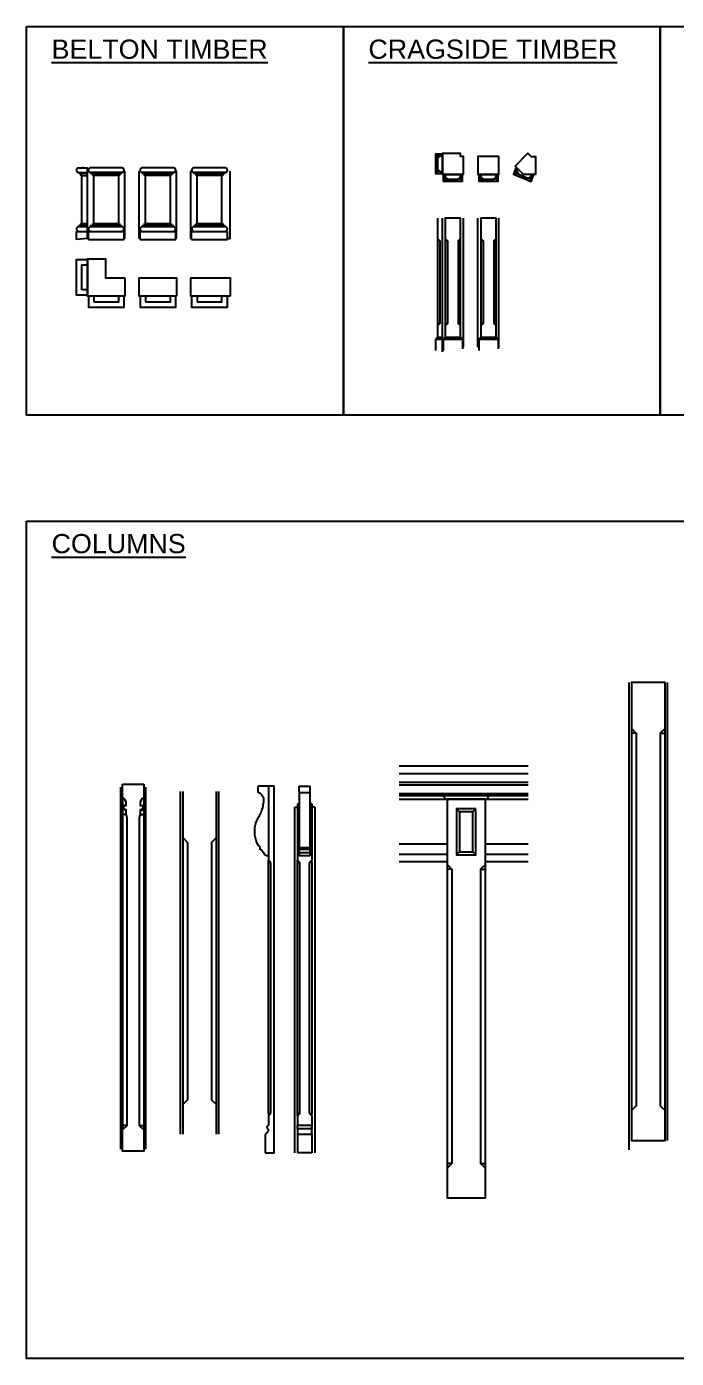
# Model space of a CAD drawing. Header units: millimetres. Extents: x -38686 to 870903, y -23218 to 232707.
# Drawn here: x 3559 to 6943, y 10326 to 17264 of the extents above; entities that cross this region are included whole.
import ezdxf

# ---------------------------------------------------------------- set-up
doc = ezdxf.new("R2010")
doc.units = ezdxf.units.MM
doc.header["$LTSCALE"] = 10
for name, color, linetype in [('18 - Ladder Beam', 6, 'Continuous'), ('40 - Detail Outline', 142, 'Continuous'), ('41 - Detail', 7, 'Continuous'), ('42 - Detail Hatch', 7, 'Continuous'), ('Orangery', 251, 'Continuous')]:
    doc.layers.add(name, color=color, linetype=linetype)
doc.styles.add('1-20', font='romans.shx', dxfattribs={"width": 0.8, "height": 35})

msp = doc.modelspace()

# ---------------------------------------------------------------- linework, layer by layer
at = {"color": 8, "ltscale": 0.5}
for p, q in [((3876.779, 16160.367), (3876.779, 16528.257)), ((4054.779, 16504.257), (3892.779, 16504.257)), ((3892.779, 16500.257), (4054.779, 16500.257)), ((4038.779, 16488.257), (3908.779, 16488.257)), ((4070.779, 16160.367), (4070.779, 16510.257)), ((4145.779, 16160.367), (4145.779, 16510.257)), ((4323.779, 16504.257), (4161.779, 16504.257)), ((4161.779, 16500.257), (4323.779, 16500.257)), ((4307.779, 16488.257), (4177.779, 16488.257)), ((4339.779, 16160.367), (4339.779, 16510.257)), ((4414.779, 16160.367), (4414.779, 16510.257)), ((4592.779, 16504.257), (4430.779, 16504.257)), ((4430.779, 16500.257), (4592.779, 16500.257)), ((4576.779, 16488.257), (4446.779, 16488.257)), ((4618.779, 16160.367), (4618.779, 16510.257)), ((3904.779, 16237.793), (4042.779, 16237.793)), ((3908.779, 16238.293), (4038.779, 16238.293)), ((4173.779, 16237.793), (4311.779, 16237.793)), ((4177.779, 16238.293), (4307.779, 16238.293)), ((4442.779, 16237.793), (4580.779, 16237.793)), ((4446.779, 16238.293), (4576.779, 16238.293)), ((3880.779, 16195.793), (4066.779, 16195.793)), ((4054.779, 16225.793), (3892.779, 16225.793)), ((3892.779, 16221.793), (4054.779, 16221.793)), ((3892.779, 16196.793), (4054.779, 16196.793)), ((4149.779, 16195.793), (4335.779, 16195.793)), ((4323.779, 16225.793), (4161.779, 16225.793)), ((4161.779, 16221.793), (4323.779, 16221.793)), ((4161.779, 16196.793), (4323.779, 16196.793)), ((4418.779, 16195.793), (4604.779, 16195.793)), ((4592.779, 16225.793), (4430.779, 16225.793)), ((4430.779, 16221.793), (4592.779, 16221.793)), ((4430.779, 16196.793), (4592.779, 16196.793)), ((3876.779, 16160.367), (3880.779, 16160.367)), ((4066.779, 16160.367), (4070.779, 16160.367)), ((4145.779, 16160.367), (4149.779, 16160.367)), ((4335.779, 16160.367), (4339.779, 16160.367)), ((4414.779, 16160.367), (4418.779, 16160.367)), ((4604.779, 16160.367), (4618.779, 16160.367))]:
    msp.add_line(p, q, dxfattribs=at)
at = {"color": 8}
for p, q in [((3830.779, 16504.257), (3876.779, 16504.257)), ((3830.779, 16500.257), (3876.779, 16500.257)), ((3846.779, 16488.257), (3876.779, 16488.257)), ((3842.779, 16237.793), (3876.779, 16237.793)), ((3846.779, 16238.293), (3876.779, 16238.293)), ((3818.779, 16195.793), (3876.779, 16195.793)), ((3876.779, 16225.793), (3830.779, 16225.793)), ((3830.779, 16221.793), (3876.779, 16221.793)), ((3830.779, 16196.793), (3876.779, 16196.793))]:
    msp.add_line(p, q, dxfattribs=at)
at = {"color": 8, "transparency": 33554495}
for p, q in [((4954.99, 13197.011), (4954.99, 11396.698)), ((4954.99, 13197.011), (4969.99, 13197.011)), ((4969.99, 13215.086), (4978.99, 13215.086)), ((4969.99, 13215.086), (4969.99, 13197.011)), ((4969.99, 13197.011), (4969.99, 12921.632)), ((5044.99, 13215.086), (5035.99, 13215.086)), ((5044.99, 13215.086), (5044.99, 13197.011)), ((5044.99, 13197.011), (5044.99, 12921.632)), ((5059.99, 13197.011), (5044.99, 13197.011)), ((5059.99, 13197.011), (5059.99, 11396.698)), ((4981.99, 12909.632), (4969.99, 12921.632)), ((4969.99, 12909.632), (4969.99, 12921.632)), ((4969.99, 12909.632), (4981.99, 12909.632)), ((4969.99, 11601.198), (4969.99, 12909.632)), ((4981.99, 11601.198), (4981.99, 12909.632)), ((5032.99, 12909.632), (5044.99, 12921.632)), ((5032.99, 11601.198), (5032.99, 12909.632)), ((5044.99, 12909.632), (5032.99, 12909.632)), ((5044.99, 12909.632), (5044.99, 12921.632)), ((5044.99, 12909.632), (5044.99, 11601.198)), ((4981.99, 11601.198), (4969.99, 11589.198)), ((4981.99, 11601.198), (4969.99, 11601.198)), ((4969.99, 11589.198), (4969.99, 11601.198)), ((4969.99, 11589.198), (4969.99, 11539.198)), ((5032.99, 11601.198), (5044.99, 11589.198)), ((5032.99, 11601.198), (5044.99, 11601.198)), ((5044.99, 11589.198), (5044.99, 11601.198)), ((5044.99, 11589.198), (5044.99, 11539.198)), ((5044.99, 11539.198), (4969.99, 11539.198)), ((4969.99, 11521.198), (4969.99, 11539.198)), ((5044.99, 11521.198), (4969.99, 11521.198)), ((4969.99, 11521.198), (4969.99, 11492.198)), ((5044.99, 11536.911), (5044.99, 11539.198)), ((5044.99, 11536.911), (5044.99, 11536.489)), ((5044.99, 11534.544), (5044.99, 11536.489)), ((5044.99, 11534.544), (5044.99, 11534.004)), ((5044.99, 11531.702), (5044.99, 11534.004)), ((5044.99, 11531.702), (5044.99, 11531.103)), ((5044.99, 11529.293), (5044.99, 11531.103)), ((5044.99, 11529.293), (5044.99, 11528.694)), ((5044.99, 11526.392), (5044.99, 11528.694)), ((5044.99, 11526.392), (5044.99, 11525.852)), ((5044.99, 11523.485), (5044.99, 11525.852)), ((5044.99, 11523.485), (5044.99, 11523.092)), ((5044.99, 11521.198), (5044.99, 11523.092)), ((5044.99, 11521.198), (5044.99, 11519.05)), ((5044.99, 11519.05), (5044.99, 11518.308)), ((5044.99, 11502.228), (5044.99, 11518.308)), ((4969.99, 11492.198), (4969.99, 11396.698)), ((5044.99, 11492.198), (4969.99, 11492.198)), ((5044.99, 11502.228), (5044.99, 11499.91)), ((5044.99, 11493.868), (5044.99, 11499.91)), ((5044.99, 11493.868), (5044.99, 11492.198)), ((5044.99, 11492.198), (5044.99, 11396.698)), ((5044.99, 11396.698), (4969.99, 11396.698))]:
    msp.add_line(p, q, dxfattribs=at)
at = {"layer": '18 - Ladder Beam', "color": 8, "ltscale": 10}
for p, q in [((5724.264, 15569.705), (5724.264, 16266.406)), ((5834.264, 15594.513), (5834.264, 16266.406)), ((5909.264, 15594.513), (5909.264, 16266.406)), ((6019.264, 15594.513), (6019.264, 16266.406)), ((6696.718, 11412.017), (6696.718, 13847.017)), ((6896.718, 11462.017), (6896.718, 13847.017)), ((5498.607, 13372.355), (6170.736, 13372.355)), ((5498.607, 13327.132), (6170.736, 13327.132)), ((5498.607, 13314.212), (6170.736, 13314.212))]:
    msp.add_line(p, q, dxfattribs=at)
for points in [[(5724.264, 16498.617), (5724.264, 16598.617), (5689.264, 16598.617), (5689.264, 16498.617)], [(5829.264, 16493.617), (5729.264, 16493.617), (5729.264, 16458.617), (5829.264, 16458.617)], [(6014.264, 16493.617), (5914.264, 16493.617), (5914.264, 16458.617), (6014.264, 16458.617)], [(5819.264, 16266.406), (5739.264, 16266.406), (5739.264, 15646.397), (5819.264, 15646.397)], [(6004.264, 16266.406), (5924.264, 16266.406), (5924.264, 15646.397), (6004.264, 15646.397)], [(6884.237, 13847.017), (6709.199, 13847.017), (6709.199, 11462.017), (6884.237, 11462.017)], [(5948.641, 13238.972), (5748.641, 13238.972), (5748.641, 11161.882), (5948.641, 11161.882)], [(5898.641, 13188.972), (5798.641, 13188.972), (5798.641, 12949.317), (5898.641, 12949.317)]]:
    msp.add_lwpolyline(points, close=True, dxfattribs=at)
for points in [[(5699.264, 16588.617), (5689.264, 16598.617)], [(5711.092, 16588.617), (5699.264, 16588.617), (5699.264, 16576.617)], [(5711.092, 16508.617), (5699.264, 16508.617), (5699.264, 16520.617)], [(6109.243, 16531.885), (6094.264, 16495.723), (6186.652, 16457.454), (6201.631, 16493.617)], [(6111.856, 16512.063), (6107.329, 16501.135), (6118.416, 16496.542)], [(5699.264, 16508.617), (5689.264, 16498.617)], [(5739.264, 16468.617), (5729.264, 16458.617)], [(5739.264, 16480.446), (5739.264, 16468.617), (5751.264, 16468.617)], [(5819.264, 16480.446), (5819.264, 16468.617), (5807.264, 16468.617)], [(5819.264, 16468.617), (5829.264, 16458.617)], [(5924.264, 16468.617), (5914.264, 16458.617)], [(5924.264, 16480.446), (5924.264, 16468.617), (5936.264, 16468.617)], [(6004.264, 16480.446), (6004.264, 16468.617), (5992.264, 16468.617)], [(6004.264, 16468.617), (6014.264, 16458.617)], [(6107.329, 16501.135), (6094.264, 16495.723)], [(6185.766, 16481.448), (6181.24, 16470.52), (6170.153, 16475.112)], [(6181.24, 16470.52), (6186.652, 16457.454)], [(5699.264, 16266.406), (5699.264, 15646.397)], [(5699.264, 16159.573), (5711.264, 16147.573), (5711.264, 15716.745), (5699.264, 15704.745)], [(5711.264, 16147.573), (5699.264, 16147.573)], [(5739.264, 16159.573), (5751.264, 16147.573), (5751.264, 15716.745), (5739.264, 15704.745)], [(5819.264, 16159.573), (5807.264, 16147.573), (5807.264, 15716.745), (5819.264, 15704.745)], [(5924.264, 16159.573), (5936.264, 16147.573), (5936.264, 15716.745), (5924.264, 15704.745)], [(6004.264, 16159.573), (5992.264, 16147.573), (5992.264, 15716.745), (6004.264, 15704.745)], [(5711.264, 15716.745), (5699.264, 15716.745)], [(5751.264, 15716.745), (5739.264, 15716.745)], [(5807.264, 15716.745), (5819.264, 15716.745)], [(5936.264, 15716.745), (5924.264, 15716.745)], [(5992.264, 15716.745), (6004.264, 15716.745)], [(5699.264, 15646.397), (5689.264, 15636.397)], [(5689.264, 15636.397), (5724.264, 15636.397)], [(5689.264, 15636.397), (5689.264, 15576.542)], [(5699.264, 15646.397), (5724.264, 15646.397)], [(6709.199, 13607.362), (6734.199, 13582.362), (6734.199, 11641.819), (6709.199, 11616.819)], [(6884.237, 13607.362), (6859.237, 13582.362), (6859.237, 11641.819), (6884.237, 11616.819)], [(5498.607, 13413.144), (6170.736, 13413.144)], [(6170.736, 13266.972), (5498.607, 13266.972)], [(5498.607, 13238.972), (6170.736, 13238.972)], [(5748.641, 13005.031), (5498.607, 13005.031)], [(6170.736, 13005.031), (5948.641, 13005.031)], [(5748.641, 12950.552), (5498.607, 12950.552)], [(5748.641, 12913.144), (5498.607, 12913.144)], [(6170.736, 12950.552), (5948.641, 12950.552)], [(6170.736, 12913.144), (5948.641, 12913.144)], [(5748.641, 12899.317), (5773.641, 12874.317), (5773.641, 11341.684), (5748.641, 11316.684)], [(5948.641, 12899.317), (5923.641, 12874.317), (5923.641, 11341.684), (5948.641, 11316.684)]]:
    msp.add_lwpolyline(points, dxfattribs=at)
msp.add_lwpolyline([(5893.641, 13266.972), (5722.641, 13266.972), (5722.641, 13258.838, -0.3755653), (5735.641, 13243.972), (5735.641, 13238.972), (5748.641, 13238.972), (5893.641, 13238.972), (5948.641, 13238.972), (5961.641, 13238.972), (5961.641, 13243.972, -0.3755653), (5974.641, 13258.838), (5974.641, 13266.972)], format="xyb", close=True, dxfattribs=at)
at = {"layer": '40 - Detail Outline', "color": 8}
for p, q in [((3830.779, 16528.257), (3876.779, 16528.257)), ((3856.779, 16528.257), (3846.779, 16528.257)), ((3876.779, 16160.367), (3876.779, 16528.257)), ((3830.779, 16500.257), (3830.779, 16504.257)), ((3846.779, 16488.257), (3842.779, 16488.257)), ((3846.779, 16238.293), (3846.779, 16488.257)), ((3846.779, 16238.293), (3842.779, 16237.793)), ((3830.779, 16196.793), (3818.779, 16195.793)), ((3818.779, 16155.293), (3818.779, 16195.793)), ((3830.779, 16225.793), (3830.779, 16221.793)), ((3830.779, 16197.793), (3830.779, 16196.793)), ((3876.779, 16160.367), (3818.779, 16155.293))]:
    msp.add_line(p, q, dxfattribs=at)
at = {"layer": '40 - Detail Outline', "color": 8, "ltscale": 0.5}
for p, q in [((4054.779, 16528.257), (3892.779, 16528.257)), ((4323.779, 16528.257), (4161.779, 16528.257)), ((4592.779, 16528.257), (4430.779, 16528.257)), ((3892.779, 16500.257), (3892.779, 16504.257)), ((3908.779, 16488.257), (3904.779, 16488.257)), ((3908.779, 16238.293), (3908.779, 16488.257)), ((4038.779, 16488.257), (4042.779, 16488.257)), ((4038.779, 16238.293), (4038.779, 16488.257)), ((4054.779, 16500.257), (4054.779, 16504.257)), ((4161.779, 16500.257), (4161.779, 16504.257)), ((4177.779, 16488.257), (4173.779, 16488.257)), ((4177.779, 16238.293), (4177.779, 16488.257)), ((4307.779, 16488.257), (4311.779, 16488.257)), ((4307.779, 16238.293), (4307.779, 16488.257)), ((4323.779, 16500.257), (4323.779, 16504.257)), ((4430.779, 16500.257), (4430.779, 16504.257)), ((4446.779, 16488.257), (4442.779, 16488.257)), ((4446.779, 16238.293), (4446.779, 16488.257)), ((4576.779, 16488.257), (4580.779, 16488.257)), ((4576.779, 16238.293), (4576.779, 16488.257)), ((4592.779, 16500.257), (4592.779, 16504.257)), ((3908.779, 16238.293), (3904.779, 16237.793)), ((4038.779, 16238.293), (4042.779, 16237.793)), ((4177.779, 16238.293), (4173.779, 16237.793)), ((4307.779, 16238.293), (4311.779, 16237.793)), ((4446.779, 16238.293), (4442.779, 16237.793)), ((4576.779, 16238.293), (4580.779, 16237.793)), ((3892.779, 16196.793), (3880.779, 16195.793)), ((3880.779, 16155.293), (3880.779, 16195.793)), ((3892.779, 16225.793), (3892.779, 16221.793)), ((3892.779, 16197.793), (3892.779, 16196.793)), ((4054.779, 16225.793), (4054.779, 16221.793)), ((4054.779, 16197.793), (4054.779, 16196.793)), ((4054.779, 16196.793), (4066.779, 16195.793)), ((4066.779, 16155.293), (4066.779, 16195.793)), ((4161.779, 16196.793), (4149.779, 16195.793)), ((4149.779, 16155.293), (4149.779, 16195.793)), ((4161.779, 16225.793), (4161.779, 16221.793)), ((4161.779, 16197.793), (4161.779, 16196.793)), ((4323.779, 16225.793), (4323.779, 16221.793)), ((4323.779, 16197.793), (4323.779, 16196.793)), ((4323.779, 16196.793), (4335.779, 16195.793)), ((4335.779, 16155.293), (4335.779, 16195.793)), ((4430.779, 16196.793), (4418.779, 16195.793)), ((4418.779, 16155.293), (4418.779, 16195.793)), ((4430.779, 16225.793), (4430.779, 16221.793)), ((4430.779, 16197.793), (4430.779, 16196.793)), ((4592.779, 16225.793), (4592.779, 16221.793)), ((4592.779, 16197.793), (4592.779, 16196.793)), ((4592.779, 16196.793), (4604.779, 16195.793)), ((4604.779, 16155.293), (4604.779, 16195.793)), ((3880.779, 16155.293), (4066.779, 16155.293)), ((4149.779, 16155.293), (4335.779, 16155.293)), ((4418.779, 16155.293), (4604.779, 16155.293))]:
    msp.add_line(p, q, dxfattribs=at)
at = {"layer": '40 - Detail Outline', "color": 8, "ltscale": 10, "transparency": 33554687}
for p, q in [((4764.296, 13274.403), (4764.296, 13307.082)), ((4768.678, 13273.009), (4764.296, 13274.403)), ((4772.873, 13271.126), (4768.678, 13273.009)), ((4776.827, 13268.777), (4772.873, 13271.126)), ((4780.487, 13265.994), (4776.827, 13268.777)), ((4783.807, 13262.811), (4780.487, 13265.994)), ((4786.743, 13259.272), (4783.807, 13262.811)), ((4789.257, 13255.421), (4786.743, 13259.272)), ((4791.316, 13251.309), (4789.257, 13255.421)), ((4792.893, 13246.99), (4791.316, 13251.309)), ((4818.27, 13307.082), (4818.27, 12943.689)), ((4978.99, 13307.581), (5035.99, 13307.581)), ((4978.99, 13307.481), (4978.99, 13307.581)), ((4978.99, 13307.082), (4978.99, 13307.481)), ((4978.99, 13307.082), (5035.99, 13307.082)), ((4978.99, 13288.086), (4978.99, 13307.082)), ((4978.99, 13280.086), (4978.99, 13288.086)), ((4978.99, 13280.086), (4978.99, 13274.403)), ((4978.99, 13274.403), (5035.99, 13274.403)), ((4978.99, 13274.403), (4978.99, 13265.086)), ((4978.99, 13265.086), (4978.99, 13215.086)), ((5035.99, 13307.481), (5035.99, 13307.581)), ((5035.99, 13307.082), (5035.99, 13307.481)), ((5035.99, 13288.086), (5035.99, 13307.082)), ((5035.99, 13280.086), (5035.99, 13288.086)), ((5035.99, 13274.403), (5035.99, 13280.086)), ((5035.99, 13265.086), (5035.99, 13274.403)), ((5035.99, 13215.086), (5035.99, 13265.086)), ((4059.102, 13245.939), (4059.102, 11516.025)), ((4078.269, 13207.127), (4059.102, 13207.127)), ((4078.269, 13184.127), (4059.102, 13184.127)), ((4149.935, 13207.127), (4169.101, 13207.127)), ((4149.935, 13184.127), (4169.101, 13184.127)), ((4169.101, 13245.939), (4169.102, 11516.025)), ((4784.117, 13180.34), (4786.547, 13187.695)), ((4786.547, 13187.695), (4788.671, 13195.144)), ((4788.671, 13195.144), (4790.483, 13202.676)), ((4790.483, 13202.676), (4791.98, 13210.275)), ((4791.98, 13210.275), (4793.161, 13217.931)), ((4793.969, 13242.519), (4792.893, 13246.99)), ((4793.161, 13217.931), (4794.023, 13225.629)), ((4794.528, 13237.955), (4793.969, 13242.519)), ((4794.023, 13225.629), (4794.564, 13233.356)), ((4794.564, 13233.356), (4794.528, 13237.955)), ((4978.99, 13215.086), (4978.99, 12986.926)), ((5035.99, 12986.926), (5035.99, 13215.086)), ((4078.269, 13159.21), (4059.102, 13159.21)), ((4149.935, 13159.21), (4169.101, 13159.21)), ((4751.21, 13106.784), (4755.36, 13120.181)), ((4755.36, 13120.181), (4760.813, 13133.102)), ((4760.813, 13133.102), (4767.515, 13145.422)), ((4767.515, 13145.422), (4771.41, 13152.118)), ((4771.41, 13152.118), (4775.024, 13158.969)), ((4775.024, 13158.969), (4778.35, 13165.965)), ((4778.35, 13165.965), (4781.383, 13173.093)), ((4781.383, 13173.093), (4784.117, 13180.34)), ((4746.913, 13065.066), (4746.965, 13079.091)), ((4748.245, 13051.104), (4746.913, 13065.066)), ((4746.965, 13079.091), (4748.402, 13093.042)), ((4750.949, 13037.342), (4748.245, 13051.104)), ((4748.402, 13093.042), (4751.21, 13106.784)), ((4754.999, 13023.915), (4750.949, 13037.342)), ((4760.355, 13010.953), (4754.999, 13023.915)), ((4766.965, 12998.583), (4760.355, 13010.953)), ((4774.764, 12986.926), (4766.965, 12998.583)), ((4774.764, 12976.319), (4774.764, 12986.926)), ((4775.831, 12976.284), (4774.764, 12976.319)), ((4776.893, 12976.179), (4775.831, 12976.284)), ((4777.947, 12976.005), (4776.893, 12976.179)), ((4778.986, 12975.763), (4777.947, 12976.005)), ((4780.008, 12975.453), (4778.986, 12975.763)), ((4781.007, 12975.077), (4780.008, 12975.453)), ((4781.98, 12974.636), (4781.007, 12975.077)), ((4782.921, 12974.133), (4781.98, 12974.636)), ((4783.828, 12973.569), (4782.921, 12974.133)), ((4784.696, 12972.947), (4783.828, 12973.569)), ((4978.99, 12976.319), (4978.99, 12986.926)), ((4978.99, 12986.926), (5035.99, 12986.926)), ((5035.99, 12976.319), (4978.99, 12976.319)), ((4978.99, 12960.004), (4978.99, 12976.319)), ((5035.99, 12976.319), (5035.99, 12986.926)), ((5035.99, 12960.004), (5035.99, 12976.319)), ((4785.521, 12972.27), (4784.696, 12972.947)), ((4786.3, 12971.54), (4785.521, 12972.27)), ((4787.03, 12970.761), (4786.3, 12971.54)), ((4787.707, 12969.936), (4787.03, 12970.761)), ((4788.329, 12969.068), (4787.707, 12969.936)), ((4788.893, 12968.161), (4788.329, 12969.068)), ((4789.396, 12967.22), (4788.893, 12968.161)), ((4789.837, 12966.247), (4789.396, 12967.22)), ((4790.213, 12965.248), (4789.837, 12966.247)), ((4790.523, 12964.227), (4790.213, 12965.248)), ((4790.765, 12963.187), (4790.523, 12964.227)), ((4790.939, 12962.134), (4790.765, 12963.187)), ((4791.044, 12961.071), (4790.939, 12962.134)), ((4791.079, 12960.004), (4791.044, 12961.071)), ((4796.517, 12960.004), (4791.079, 12960.004)), ((4796.552, 12958.937), (4796.517, 12960.004)), ((4796.657, 12957.874), (4796.552, 12958.937)), ((4796.83, 12956.821), (4796.657, 12957.874)), ((4797.073, 12955.781), (4796.83, 12956.821)), ((4797.383, 12954.76), (4797.073, 12955.781)), ((4797.759, 12953.761), (4797.383, 12954.76)), ((4798.199, 12952.788), (4797.759, 12953.761)), ((4798.703, 12951.847), (4798.199, 12952.788)), ((4799.266, 12950.94), (4798.703, 12951.847)), ((4799.888, 12950.072), (4799.266, 12950.94)), ((4800.566, 12949.247), (4799.888, 12950.072)), ((4801.295, 12948.468), (4800.566, 12949.247)), ((4802.075, 12947.738), (4801.295, 12948.468)), ((4802.9, 12947.061), (4802.075, 12947.738)), ((4803.768, 12946.439), (4802.9, 12947.061)), ((4804.674, 12945.875), (4803.768, 12946.439)), ((4805.616, 12945.372), (4804.674, 12945.875)), ((4806.588, 12944.931), (4805.616, 12945.372)), ((4807.588, 12944.555), (4806.588, 12944.931)), ((4808.609, 12944.245), (4807.588, 12944.555)), ((4809.649, 12944.003), (4808.609, 12944.245)), ((4810.702, 12943.829), (4809.649, 12944.003)), ((4811.765, 12943.724), (4810.702, 12943.829)), ((4812.832, 12943.689), (4811.765, 12943.724)), ((4818.27, 12943.689), (4812.832, 12943.689)), ((4818.27, 12943.689), (4818.27, 12921.632)), ((4818.27, 12909.632), (4818.27, 12921.632)), ((4830.27, 12909.632), (4818.27, 12921.632)), ((4830.27, 12909.632), (4818.27, 12909.632)), ((4818.27, 11601.198), (4818.27, 12909.632)), ((4830.27, 11601.198), (4830.27, 12909.632)), ((5035.99, 12960.004), (4978.99, 12960.004)), ((4978.99, 12960.004), (4978.99, 12943.689)), ((5035.99, 12943.689), (4978.99, 12943.689)), ((5035.99, 12943.689), (5035.99, 12960.004)), ((4818.27, 11601.198), (4818.27, 11589.198)), ((4818.27, 11601.198), (4830.27, 11601.198)), ((4818.27, 11589.198), (4830.27, 11601.198)), ((4818.27, 11589.198), (4818.27, 11539.198)), ((4082.102, 11539.025), (4059.102, 11539.025)), ((4146.102, 11539.025), (4169.102, 11539.025)), ((4810.51, 11531.103), (4810.47, 11530.5)), ((4810.47, 11530.5), (4810.47, 11529.896)), ((4810.47, 11529.896), (4810.51, 11529.293)), ((4810.59, 11531.702), (4810.51, 11531.103)), ((4810.51, 11529.293), (4810.59, 11528.694)), ((4810.71, 11532.294), (4810.59, 11531.702)), ((4810.59, 11528.694), (4810.71, 11528.102)), ((4810.868, 11532.877), (4810.71, 11532.294)), ((4810.71, 11528.102), (4810.868, 11527.519)), ((4811.066, 11533.448), (4810.868, 11532.877)), ((4810.868, 11527.519), (4811.066, 11526.948)), ((4811.3, 11534.004), (4811.066, 11533.448)), ((4811.066, 11526.948), (4811.3, 11526.392)), ((4811.571, 11534.544), (4811.3, 11534.004)), ((4811.3, 11526.392), (4811.571, 11525.852)), ((4811.877, 11535.065), (4811.571, 11534.544)), ((4811.571, 11525.852), (4811.877, 11525.331)), ((4812.217, 11535.564), (4811.877, 11535.065)), ((4811.877, 11525.331), (4812.217, 11524.832)), ((4812.59, 11536.04), (4812.217, 11535.564)), ((4812.217, 11524.832), (4812.59, 11524.356)), ((4812.993, 11536.489), (4812.59, 11536.04)), ((4812.59, 11524.356), (4812.993, 11523.907)), ((4813.426, 11536.911), (4812.993, 11536.489)), ((4812.993, 11523.907), (4813.426, 11523.485)), ((4813.885, 11537.304), (4813.426, 11536.911)), ((4813.426, 11523.485), (4813.885, 11523.092)), ((4814.369, 11537.665), (4813.885, 11537.304)), ((4813.885, 11523.092), (4814.369, 11522.731)), ((4814.877, 11537.993), (4814.369, 11537.665)), ((4814.369, 11522.731), (4814.877, 11522.403)), ((4815.405, 11538.286), (4814.877, 11537.993)), ((4814.877, 11522.403), (4815.405, 11522.11)), ((4815.951, 11538.544), (4815.405, 11538.286)), ((4815.405, 11522.11), (4815.951, 11521.852)), ((4816.513, 11538.765), (4815.951, 11538.544)), ((4815.951, 11521.852), (4816.513, 11521.631)), ((4817.089, 11538.948), (4816.513, 11538.765)), ((4816.513, 11521.631), (4817.089, 11521.448)), ((4817.675, 11539.093), (4817.089, 11538.948)), ((4817.089, 11521.448), (4817.675, 11521.303)), ((4817.975, 11518.308), (4817.455, 11515.45)), ((4818.27, 11539.198), (4817.675, 11539.093)), ((4817.675, 11521.303), (4818.27, 11521.198)), ((4818.045, 11519.05), (4817.975, 11518.308)), ((4818.27, 11521.198), (4818.045, 11519.05)), ((4803.648, 11493.868), (4801.27, 11492.198)), ((4801.27, 11492.198), (4801.27, 11396.698)), ((4805.888, 11495.717), (4803.648, 11493.868)), ((4807.978, 11497.735), (4805.888, 11495.717)), ((4809.904, 11499.91), (4807.978, 11497.735)), ((4811.655, 11502.228), (4809.904, 11499.91)), ((4813.221, 11504.675), (4811.655, 11502.228)), ((4814.591, 11507.237), (4813.221, 11504.675)), ((4815.758, 11509.897), (4814.591, 11507.237)), ((4816.715, 11512.64), (4815.758, 11509.897)), ((4817.455, 11515.45), (4816.715, 11512.64))]:
    msp.add_line(p, q, dxfattribs=at)
at = {"layer": '40 - Detail Outline', "ltscale": 10}
for points in [[(3559.383, 17263.828), (5209.383, 17263.828), (5209.383, 15239.847), (3559.383, 15239.847)], [(5209.383, 17263.828), (6859.383, 17263.828), (6859.383, 15239.847), (5209.383, 15239.847)], [(6859.383, 17263.828), (8509.383, 17263.828), (8509.383, 15239.847), (6859.383, 15239.847)], [(3559.383, 14688.172), (8182.197, 14688.172), (8182.197, 10326.282), (3559.383, 10326.282)]]:
    msp.add_lwpolyline(points, close=True, dxfattribs=at)
at = {"layer": '40 - Detail Outline', "color": 8, "ltscale": 10}
for points in [[(5711.092, 16588.617), (5699.264, 16576.617), (5699.264, 16520.617), (5711.092, 16508.617), (5724.264, 16508.617), (5724.264, 16588.617)], [(5834.264, 16493.617), (5834.264, 16587.617), (5818.264, 16587.617), (5818.264, 16603.617), (5724.264, 16603.617), (5724.264, 16493.617)], [(6019.264, 16587.617), (5909.264, 16587.617), (5909.264, 16493.617), (6019.264, 16493.617)], [(6209.511, 16493.617), (6147.511, 16493.617), (6103.67, 16537.458), (6170.138, 16603.926), (6186.447, 16587.617), (6209.511, 16587.617)], [(5739.264, 16480.446), (5751.264, 16468.617), (5807.264, 16468.617), (5819.264, 16480.446), (5819.264, 16493.617), (5739.264, 16493.617)], [(5924.264, 16480.446), (5936.264, 16468.617), (5992.264, 16468.617), (6004.264, 16480.446), (6004.264, 16493.617), (5924.264, 16493.617)], [(4070.779, 15954.586), (4070.779, 15860.586), (3876.779, 15860.586), (3876.779, 16054.586), (3970.779, 16054.586), (3970.779, 15954.586)], [(3846.779, 15892.586), (3846.779, 16022.586), (3876.779, 16022.586), (3876.779, 15892.586)], [(4339.779, 15860.586), (4145.779, 15860.586), (4145.779, 15954.586), (4339.779, 15954.586)], [(4618.779, 15860.586), (4414.779, 15860.586), (4414.779, 15954.586), (4618.779, 15954.586)], [(3908.779, 15830.586), (4038.779, 15830.586), (4038.779, 15860.586), (3908.779, 15860.586)], [(4177.779, 15830.586), (4307.779, 15830.586), (4307.779, 15860.586), (4177.779, 15860.586)], [(4446.779, 15830.586), (4576.779, 15830.586), (4576.779, 15860.586), (4446.779, 15860.586)], [(5883.641, 13173.972), (5813.641, 13173.972), (5813.641, 12964.317), (5883.641, 12964.317)]]:
    msp.add_lwpolyline(points, close=True, dxfattribs=at)
for points in [[(6116.896, 16524.232), (6116.896, 16524.232), (6111.856, 16512.063), (6118.416, 16496.542), (6170.153, 16475.112), (6185.766, 16481.448), (6190.807, 16493.617)], [(5751.264, 16147.573), (5739.264, 16147.573)], [(5807.264, 16147.573), (5819.264, 16147.573)], [(5936.264, 16147.573), (5924.264, 16147.573)], [(5992.264, 16147.573), (6004.264, 16147.573)], [(5739.264, 15646.397), (5729.264, 15636.397)], [(5729.264, 15636.397), (5829.264, 15636.397)], [(5729.264, 15636.397), (5729.264, 15576.542)], [(5819.264, 15646.397), (5829.264, 15636.397)], [(5829.264, 15636.397), (5829.264, 15584.901)], [(5924.264, 15646.397), (5914.264, 15636.397)], [(5914.264, 15636.397), (6014.264, 15636.397)], [(5914.264, 15636.397), (5914.264, 15576.542)], [(6004.264, 15646.397), (6014.264, 15636.397)], [(6014.264, 15636.397), (6014.264, 15584.901)], [(6734.199, 13582.362), (6709.199, 13582.362)], [(6859.199, 13582.362), (6884.199, 13582.362)], [(5498.607, 13258.838), (6170.736, 13258.838)], [(5722.641, 13258.838), (5974.641, 13258.838)], [(5798.641, 13188.972), (5813.641, 13173.972)], [(5883.641, 13173.972), (5898.641, 13188.972)], [(5813.641, 12964.317), (5798.641, 12949.317)], [(5883.641, 12964.317), (5898.641, 12949.317)], [(5773.641, 12874.317), (5748.641, 12874.317)], [(5923.641, 12874.317), (5948.641, 12874.317)]]:
    msp.add_lwpolyline(points, dxfattribs=at)
at = {"layer": '40 - Detail Outline', "color": 8}
for points in [[(3876.779, 16050.586), (3876.779, 15864.586), (3818.779, 15864.586), (3818.779, 16050.586)], [(4066.779, 15860.586), (3880.779, 15860.586), (3880.779, 15802.586), (4066.779, 15802.586)], [(4335.779, 15860.586), (4149.779, 15860.586), (4149.779, 15802.586), (4335.779, 15802.586)], [(4604.779, 15860.586), (4418.779, 15860.586), (4418.779, 15802.586), (4604.779, 15802.586)]]:
    msp.add_lwpolyline(points, close=True, dxfattribs=at)
at = {"layer": '40 - Detail Outline', "color": 8, "ltscale": 10, "transparency": 33554687}
for points in [[(4049.102, 11416.895), (4049.102, 13302.127)], [(4059.102, 13317.127), (4169.101, 13317.127)], [(4179.102, 13302.127), (4179.102, 11416.895)], [(4801.27, 11396.698), (4848.27, 11396.698), (4848.27, 13307.082), (4764.296, 13307.082)]]:
    msp.add_lwpolyline(points, dxfattribs=at)
msp.add_lwpolyline([(4169.101, 13317.127), (4169.101, 13245.939, 0.29862962), (4149.935, 13216.71), (4149.935, 13207.127), (4152.81, 13207.127, -1), (4152.81, 13184.127), (4149.935, 13184.127), (4149.935, 13159.21, 0.11104288), (4146.101, 13142.162), (4146.102, 11539.025), (4169.102, 11516.025), (4169.102, 11406.024), (4059.102, 11406.024), (4059.102, 11516.025), (4082.102, 11539.025), (4082.102, 13142.162, 0.11104288), (4078.269, 13159.21), (4078.269, 13184.127), (4075.394, 13184.127, -1), (4075.394, 13207.127), (4078.269, 13207.127), (4078.269, 13216.71, 0.29862962), (4059.102, 13245.939), (4059.102, 13317.127)], format="xyb", dxfattribs=at)
at = {"layer": '40 - Detail Outline', "color": 8}
for centre, start, end in [((3830.779, 16516.257), 90, 270), ((3830.779, 16488.257), 0, 90), ((3830.779, 16237.793), 270, 0), ((3830.779, 16209.793), 90, 270)]:
    msp.add_arc(centre, 12, start, end, dxfattribs=at)
at = {"layer": '40 - Detail Outline', "color": 8, "ltscale": 0.5}
for centre, start, end in [((3892.779, 16516.257), 90, 270), ((4054.779, 16516.257), 270, 90), ((4161.779, 16516.257), 90, 270), ((4323.779, 16516.257), 270, 90), ((4430.779, 16516.257), 90, 270), ((4592.779, 16516.257), 270, 90), ((3892.779, 16488.257), 0, 90), ((4054.779, 16488.257), 90, 180), ((4161.779, 16488.257), 0, 90), ((4323.779, 16488.257), 90, 180), ((4430.779, 16488.257), 0, 90), ((4592.779, 16488.257), 90, 180), ((3892.779, 16237.793), 270, 0), ((4054.779, 16237.793), 180, 270), ((4161.779, 16237.793), 270, 0), ((4323.779, 16237.793), 180, 270), ((4430.779, 16237.793), 270, 0), ((4592.779, 16237.793), 180, 270), ((3892.779, 16209.793), 90, 270), ((4054.779, 16209.793), 270, 90), ((4161.779, 16209.793), 90, 270), ((4323.779, 16209.793), 270, 90), ((4430.779, 16209.793), 90, 270), ((4592.779, 16209.793), 270, 90)]:
    msp.add_arc(centre, 12, start, end, dxfattribs=at)
at = {"layer": '42 - Detail Hatch', "color": 8, "ltscale": 10}
for points in [[(5773.641, 11341.684), (5748.641, 11341.684)], [(5923.641, 11341.684), (5948.641, 11341.684)]]:
    msp.add_lwpolyline(points, dxfattribs=at)
at = {"layer": 'Orangery', "color": 8, "linetype": 'Continuous', "ltscale": 2}
for p, q in [((4360.289, 11493.483), (4360.289, 13278.483)), ((4560.289, 11493.483), (4560.289, 13278.483))]:
    msp.add_line(p, q, dxfattribs=at)
at = {"layer": 'Orangery', "color": 8, "ltscale": 10, "transparency": 33554585}
for points in [[(4372.77, 13278.483), (4372.77, 11493.483)], [(4547.807, 11493.483), (4547.807, 13278.483)]]:
    msp.add_lwpolyline(points, dxfattribs=at)
at = {"layer": 'Orangery', "color": 8, "ltscale": 10, "transparency": 33554636}
for points in [[(4372.77, 13038.829), (4397.77, 13013.829), (4397.77, 11673.285), (4372.77, 11648.285)], [(4547.807, 13038.829), (4522.807, 13013.829), (4522.807, 11673.285), (4547.807, 11648.285)]]:
    msp.add_lwpolyline(points, dxfattribs=at)

# ---------------------------------------------------------------- texts
at = {"layer": '41 - Detail', "color": 3, "char_height": 100, "attachment_point": 1, "style": '1-20'}
for s, insert in [('\\A1;{\\fArial|b0|i0|c0|p34;\\W1;\\LBELTON TIMBER}', (3689.364, 17196.343)), ('\\A1;{\\fArial|b0|i0|c0|p34;\\W1;\\LCRAGSIDE TIMBER}', (5339.364, 17196.343)), ('\\A1;{\\fArial|b0|i0|c0|p34;\\W1;\\LCOLUMNS}', (3689.364, 14620.687))]:
    msp.add_mtext(s, dxfattribs=dict(at, insert=insert))

doc.saveas('drawing.dxf')
